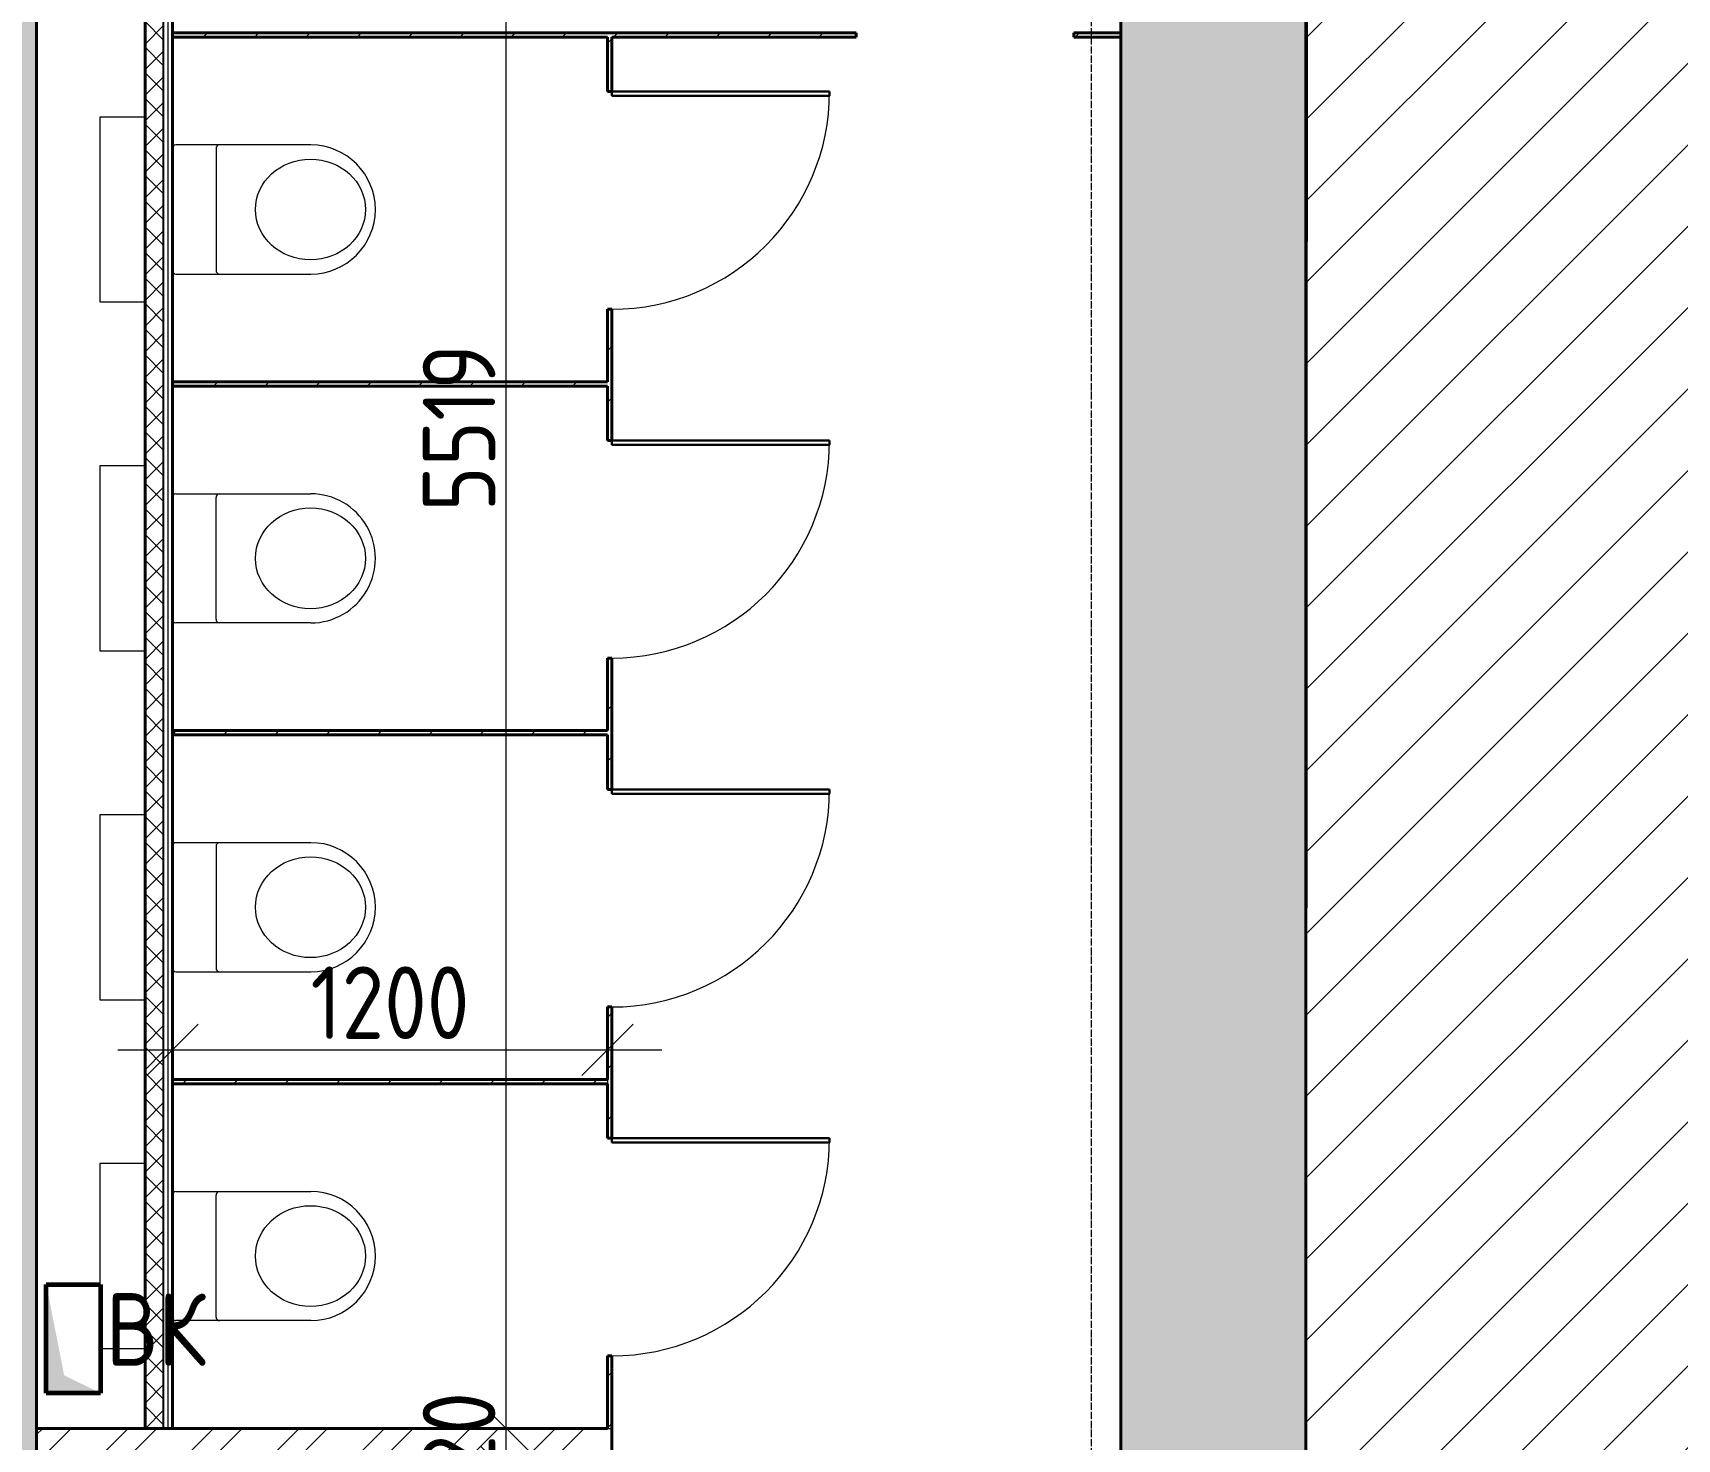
# Model space of a CAD drawing. Header units: millimetres. Extents: x -11886 to 379896, y -8130 to 47743.
# Drawn here: x 115931 to 120464, y 15010 to 18888 of the extents above; entities that cross this region are included whole.
import ezdxf

# ---------------------------------------------------------------- set-up
doc = ezdxf.new("R2010")
doc.units = ezdxf.units.MM
doc.linetypes.add('ADSK_Линия сетки', pattern=[25, 20, -2.5, 0, -2.5])
doc.linetypes.add('ADSK_Снесено', pattern=[4.5, 3, -1.5])
for name, color, linetype, lineweight in [('Аннотация', 7, 'Continuous', 9), ('Оси', 7, 'Continuous', 9), ('Размеры', 7, 'Continuous', 9), ('Узлы', 7, 'Continuous', 18)]:
    doc.layers.add(name, color=color, linetype=linetype, lineweight=lineweight)
for name, color, linetype, lineweight, true_color in [('Двери', 5, 'Continuous', 18, 0x0000ff), ('Линии', 7, 'Continuous', 9, 0x00a600), ('Обобщенные модели', 5, 'Continuous', 18, 0x0000ff), ('Сантехника', 5, 'Continuous', 18, 0x0000ff), ('Стены внутренние', 5, 'Continuous', 18, 0x0000ff), ('Стены наружные', 1, 'ADSK_Снесено', 18, 0xff0000), ('Стены штриховка', 5, 'Continuous', 18, 0x0000ff)]:
    doc.layers.add(name, color=color, linetype=linetype, lineweight=lineweight, true_color=true_color)
doc.styles.add('GOST Common_1', font='GOST_Common.ttf', dxfattribs={"width": 0.9, "height": 200})
doc.styles.add('GOST Common_2', font='GOST_Common.ttf', dxfattribs={"width": 0.9, "height": 250})
doc.dimstyles.new('ADSK_Основной_2_мм', dxfattribs={"dimscale": 304.8, "dimtxt": 201.142999, "dimasz": 0.463911, "dimexe": 0.492126, "dimexo": 0.492126, "dimgap": 0.098425, "dimtad": 1, "dimdec": 1, "dimrnd": 0.1, "dimdsep": 46, "dimtxsty": 'GOST Common_1', "dimblk1": 'OBLIQUE', "dimblk2": 'OBLIQUE', "dimsah": 1, "dimcen": 0.09, "dimdle": 0.492126, "dimazin": 2, "dimtfac": 1, "dimtdec": 4, "dimtix": 1, "dimtmove": 0, "dimatfit": 3, "dimfxl": 1, "dimtvp": 1, "dimtolj": 1, "dimtzin": 0, "dimlwd": 20, "dimlwe": 20, "dimarcsym": 2})
doc.dimstyles.new('ADSK_Основной_2_мм_Округление_до_1_мм', dxfattribs={"dimscale": 304.8, "dimtxt": 201.142999, "dimasz": 0.463911, "dimexe": 0.492126, "dimexo": 0.492126, "dimgap": 0.098425, "dimtad": 1, "dimdec": 0, "dimdsep": 46, "dimtxsty": 'GOST Common_1', "dimblk1": 'OBLIQUE', "dimblk2": 'OBLIQUE', "dimsah": 1, "dimcen": 0.09, "dimdle": 0.492126, "dimazin": 2, "dimtfac": 1, "dimtdec": 4, "dimtix": 1, "dimtmove": 0, "dimatfit": 3, "dimfxl": 1, "dimtvp": 1, "dimtolj": 1, "dimtzin": 0, "dimlwd": 20, "dimlwe": 20, "dimarcsym": 2})
pattern_1 = [(45, (108139.4, 150), (-70.7107, 70.7107), [])]

# ---------------------------------------------------------------- blocks, each defined once
blk = doc.blocks.new('Дверь-Одинарная-Панель - 600 x 2150 мм с_у-1872436-02 План 2-го этажа маркировочный')
at = {"layer": 'Двери', "lineweight": 30}
for p, q in [((288, -6), (300, -6)), ((288, -606), (288, -6)), ((300, -6), (300, -606)), ((300, -606), (288, -606))]:
    blk.add_line(p, q, dxfattribs=at)
at = {"layer": 'Двери'}
blk.add_arc((300, -6), 600, 180, 270, dxfattribs=at)
blk = doc.blocks.new('Туалет подвесной-Moderna R-Laufen - 000 White-2284892-02 План 2-го этажа маркировочный')
at = {"layer": 'Обобщенные модели'}
for p, q in [((-53, 419.3), (-53, 47.4)), ((303, 47.4), (303, 419.3)), ((-43.1, 157.8), (293.1, 157.8))]:
    blk.add_line(p, q, dxfattribs=at)
for centre, radius, start, end in [((125, 419.3), 178, 360, 180), ((-43.1, 167.7), 9.89, 180, 270), ((293.1, 167.7), 9.89, 270, 360), ((-43.1, 47.4), 9.89, 180, 270), ((293.1, 47.4), 9.89, 270, 360)]:
    blk.add_arc(centre, radius, start, end, dxfattribs=at)
blk.add_ellipse((125, 418.3), major_axis=(0, 151.6), ratio=0.916517, dxfattribs=at)
at = {"layer": 'Сантехника'}
for p, q in [((-130, -37.5), (-130, -162.5)), ((380, -162.5), (380, -37.5)), ((-130, -162.5), (380, -162.5))]:
    blk.add_line(p, q, dxfattribs=at)
blk = doc.blocks.new('Туалет подвесной-Moderna R-Laufen - 000 White-2285251-02 План 2-го этажа маркировочный')
at = {"layer": 'Обобщенные модели'}
for p, q in [((-53, -419.3), (-53, -47.4)), ((303, -47.4), (303, -419.3)), ((-43.1, -157.8), (293.1, -157.8))]:
    blk.add_line(p, q, dxfattribs=at)
for centre, radius, start, end in [((-43.1, -47.4), 9.89, 90, 180), ((293.1, -47.4), 9.89, 0, 90), ((-43.1, -167.7), 9.89, 90, 180), ((293.1, -167.7), 9.89, 0, 90), ((125, -419.3), 178, 180, 0)]:
    blk.add_arc(centre, radius, start, end, dxfattribs=at)
blk.add_ellipse((125, -418.3), major_axis=(0, 151.6), ratio=0.916517, dxfattribs=at)
at = {"layer": 'Сантехника'}
for p, q in [((380, 162.5), (-130, 162.5)), ((-130, 162.5), (-130, 37.5)), ((380, 37.5), (380, 162.5))]:
    blk.add_line(p, q, dxfattribs=at)
blk = doc.blocks.new('_Oblique')
at = {"color": 0, "linetype": 'ByBlock', "lineweight": -2}
blk.add_line((-0.5, -0.5), (0.5, 0.5), dxfattribs=at)
blk = doc.blocks.new('*D1607')
at = {"layer": 'Defpoints', "color": 0, "transparency": 16777216}
for p in [(116315.2, 16183.8), (117515.2, 16183.8), (117515.2, 16083.8)]:
    blk.add_point(p, dxfattribs=at)
at = {"layer": 'Размеры', "color": 0, "lineweight": 20, "transparency": 16777216}
for p, q in [((116165.2, 16083.8), (117665.2, 16083.8)), ((116315.2, 16033.8), (116315.2, 15933.8)), ((117515.2, 16033.8), (117515.2, 15933.8))]:
    blk.add_line(p, q, dxfattribs=at)
at = {"layer": 'Размеры', "color": 0, "lineweight": 20, "transparency": 16777216, "xscale": 141.4, "yscale": 141.4, "zscale": 141.4, "rotation": 180}
blk.add_blockref('_Oblique', (116315.2, 16083.8), dxfattribs=at)
at = {"layer": 'Размеры', "color": 0, "lineweight": 20, "transparency": 16777216, "xscale": 141.4, "yscale": 141.4, "zscale": 141.4}
blk.add_blockref('_Oblique', (117515.2, 16083.8), dxfattribs=at)
at = {"layer": 'Размеры', "color": 0, "lineweight": 20, "transparency": 16777216, "insert": (116915.2, 16213.8), "char_height": 200, "width": 560.473, "attachment_point": 5, "style": 'GOST Common_1'}
blk.add_mtext('\\A1;1200', dxfattribs=at)
blk = doc.blocks.new('*D1613')
at = {"layer": 'Defpoints', "color": 0, "transparency": 16777216}
for p in [(117135.6, 14920.1), (117235.6, 14920.1), (116360.2, 13120.1)]:
    blk.add_point(p, dxfattribs=at)
at = {"layer": 'Размеры', "color": 0, "lineweight": 20, "transparency": 16777216}
for p, q in [((117235.6, 12970.1), (117235.6, 15070.1)), ((117285.6, 14920.1), (117385.6, 14920.1)), ((116510.2, 13120.1), (117385.6, 13120.1))]:
    blk.add_line(p, q, dxfattribs=at)
at = {"layer": 'Размеры', "color": 0, "lineweight": 20, "transparency": 16777216, "xscale": 141.4, "yscale": 141.4, "zscale": 141.4}
for p, rotation in [((117235.6, 14920.1), 90), ((117235.6, 13120.1), 270)]:
    blk.add_blockref('_Oblique', p, dxfattribs=dict(at, rotation=rotation))
at = {"layer": 'Размеры', "color": 0, "lineweight": 20, "transparency": 16777216, "insert": (117105.6, 14020.1), "char_height": 200, "width": 560.473, "attachment_point": 5, "rotation": 90, "style": 'GOST Common_1'}
blk.add_mtext('\\A1;1800', dxfattribs=at)
blk = doc.blocks.new('*D1677')
at = {"layer": 'Defpoints', "color": 0, "transparency": 16777216}
for p in [(117135.6, 15040.1), (117235.6, 15040.1), (117135.6, 14920.1)]:
    blk.add_point(p, dxfattribs=at)
at = {"layer": 'Размеры', "color": 0, "lineweight": 20, "transparency": 16777216}
for p, q in [((117235.6, 15040.1), (117235.6, 15181.5)), ((117235.6, 14920.1), (117235.6, 15040.1)), ((117285.6, 15040.1), (117385.6, 15040.1)), ((117235.6, 14920.1), (117235.6, 14778.7)), ((117285.6, 14920.1), (117385.6, 14920.1))]:
    blk.add_line(p, q, dxfattribs=at)
at = {"layer": 'Размеры', "color": 0, "lineweight": 20, "transparency": 16777216, "xscale": 141.4, "yscale": 141.4, "zscale": 141.4}
for p, rotation in [((117235.6, 15040.1), 270), ((117235.6, 14920.1), 90)]:
    blk.add_blockref('_Oblique', p, dxfattribs=dict(at, rotation=rotation))
at = {"layer": 'Размеры', "color": 0, "lineweight": 20, "transparency": 16777216, "insert": (117105.6, 14980.1), "char_height": 200, "width": 409.104, "attachment_point": 5, "rotation": 90, "style": 'GOST Common_1'}
blk.add_mtext('\\A1;120', dxfattribs=at)
blk = doc.blocks.new('*D1678')
at = {"layer": 'Defpoints', "color": 0, "transparency": 16777216}
for p in [(117135.6, 20558.6), (117235.6, 20558.6), (117135.6, 15040.1)]:
    blk.add_point(p, dxfattribs=at)
at = {"layer": 'Размеры', "color": 0, "lineweight": 20, "transparency": 16777216}
for p, q in [((117235.6, 14890.1), (117235.6, 20708.6)), ((117285.6, 20558.6), (117385.6, 20558.6)), ((117285.6, 15040.1), (117385.6, 15040.1))]:
    blk.add_line(p, q, dxfattribs=at)
at = {"layer": 'Размеры', "color": 0, "lineweight": 20, "transparency": 16777216, "xscale": 141.4, "yscale": 141.4, "zscale": 141.4}
for p, rotation in [((117235.6, 20558.6), 90), ((117235.6, 15040.1), 270)]:
    blk.add_blockref('_Oblique', p, dxfattribs=dict(at, rotation=rotation))
at = {"layer": 'Размеры', "color": 0, "lineweight": 20, "transparency": 16777216, "insert": (117105.6, 17799.4), "char_height": 200, "width": 560.473, "attachment_point": 5, "rotation": 90, "style": 'GOST Common_1'}
blk.add_mtext('\\A1;5519', dxfattribs=at)

msp = doc.modelspace()

# ---------------------------------------------------------------- hatches: boundary and pattern name
at = {"lineweight": 13, "true_color": 0x636466, "transparency": 33554559}
h = msp.add_hatch(dxfattribs=at)
h.set_pattern_fill('ANSI31', color=251, scale=50)
h.set_pattern_definition([(45, (108139.4, 85026.59), (-112.2532, 112.2532), [])])
h.paths.add_polyline_path([(139456.42, 43675.13), (126595.23, 43675.13), (126595.23, 21068.63), (119444.64, 21068.63), (119440.72, 13720.18), (122426.97, 13716.63), (122426.97, 13206.63), (120564.56, 13206.63), (120564.56, 11328.12), (143932.17, 11328.12), (143932.17, 13716.63), (146881.3, 13716.63), (146869.1, 21084.06), (139456.42, 21084.06)])
at = {"layer": 'Стены внутренние', "true_color": 0xc0c0c0}
msp.add_hatch(color=9, dxfattribs=at).paths.add_polyline_path([(115560.21, 13116.98), (115940.21, 13118.47), (115940.21, 20558.63), (115560.21, 20558.63), (115560.21, 14580.77)])
at = {"layer": 'Стены внутренние', "lineweight": 9}
h = msp.add_hatch(dxfattribs=at)
h.set_pattern_fill('FP_3', color=256, style=0, pattern_type=2)
h.set_pattern_definition([(45, (108139.4, 150), (-35.35534, 35.35534), []), (135, (108139.4, 150), (-35.35534, -35.35534), [])])
h.paths.add_polyline_path([(116290.21, 15040.12), (116290.21, 20558.63), (116240.21, 20558.63), (116240.21, 15040.12)])
h = msp.add_hatch(dxfattribs=at)
h.set_pattern_fill('FP_4', color=256, style=0, pattern_type=2)
h.set_pattern_definition(pattern_1)
h.paths.add_polyline_path([(116315.21, 18876.12), (118200.97, 18876.12), (118200.97, 18888.12), (116315.21, 18888.12)])
h.paths.add_polyline_path([(118930.72, 18876.12), (118930.72, 18888.12), (118800.97, 18888.12), (118800.97, 18876.12)])
h = msp.add_hatch(dxfattribs=at)
h.set_pattern_fill('FP_4', color=256, style=0, pattern_type=2)
h.set_pattern_definition(pattern_1)
h.paths.add_polyline_path([(117515.21, 15040.12), (117527.21, 15040.12), (117527.21, 15240.12), (117515.21, 15240.12)])
h.paths.add_polyline_path([(117515.21, 15840.12), (117527.21, 15840.12), (117527.21, 16202.12), (117515.21, 16202.12), (117515.21, 15990.12)])
h.paths.add_polyline_path([(117515.21, 16802.12), (117527.21, 16802.12), (117527.21, 17164.12), (117515.21, 17164.12), (117515.21, 16952.12)])
h.paths.add_polyline_path([(117515.21, 17764.12), (117527.21, 17764.12), (117527.21, 18126.12), (117515.21, 18126.12), (117515.21, 17914.12)])
h.paths.add_polyline_path([(117527.21, 18726.12), (117527.21, 18876.12), (117515.21, 18875.9), (117515.21, 18726.12)])
h = msp.add_hatch(dxfattribs=at)
h.set_pattern_fill('FP_4', color=256, style=0, pattern_type=2)
h.set_pattern_definition(pattern_1)
h.paths.add_polyline_path([(116696.99, 17914.12), (117515.21, 17914.12), (117515.21, 17926.12), (116315.21, 17926.12), (116315.21, 17914.12), (116325.1, 17914.12)])
h = msp.add_hatch(dxfattribs=at)
h.set_pattern_fill('FP_4', color=256, style=0, pattern_type=2)
h.set_pattern_definition(pattern_1)
h.paths.add_polyline_path([(117128.49, 16952.12), (117515.21, 16952.12), (117515.21, 16964.12), (116315.21, 16964.12), (116315.21, 16952.12), (116868.92, 16952.12)])
h = msp.add_hatch(dxfattribs=at)
h.set_pattern_fill('FP_4', color=256, style=0, pattern_type=2)
h.set_pattern_definition(pattern_1)
h.paths.add_polyline_path([(117128.49, 15990.12), (117515.21, 15990.12), (117515.21, 16002.12), (116315.21, 16002.12), (116315.21, 15990.12), (116696.99, 15990.12)])
h = msp.add_hatch(dxfattribs=at)
h.set_pattern_fill('FP_2', color=256, style=0, pattern_type=2)
h.set_pattern_definition([(45, (108139.4, 150), (-117.8655, 117.8655), []), (45, (108217.98, 150), (-117.8655, 117.8655), [])])
h.paths.add_polyline_path([(116493.16, 14920.12), (117527.21, 14920.12), (117527.21, 15040.12), (115940.21, 15040.12), (115940.21, 14920.12), (116468.38, 14920.12)])
at = {"layer": 'Стены наружные', "linetype": 'Continuous', "true_color": 0xc0c0c0}
h = msp.add_hatch(color=9, dxfattribs=at)
h.paths.add_polyline_path([(118930.72, 13309.62), (119399.51, 13309.62), (119440.72, 13359.62), (119440.72, 14130.75), (118930.72, 14130.75)])
h.paths.add_polyline_path([(119328.17, 14980.75), (119440.72, 14980.75), (119440.72, 20558.63), (118930.72, 20558.63), (118930.72, 14980.75), (119055.97, 14980.75)])
at = {"layer": 'Узлы', "true_color": 0x808080}
msp.add_hatch(color=8, dxfattribs=at).paths.add_polyline_path([(116016.86, 15136.88), (116115.21, 15137.94), (116016.86, 15186.38), (115967.36, 15436.88), (115967.36, 15136.88)])

# ---------------------------------------------------------------- linework, layer by layer
at = {"color": 251, "lineweight": 30, "true_color": 0x636466}
msp.add_lwpolyline([(119444.64, 21068.63), (119440.72, 13720.18), (122426.97, 13716.63), (122426.97, 13206.63), (120564.56, 13206.63), (120564.56, 11328.12), (143932.17, 11328.12), (143932.17, 13716.63), (146881.3, 13716.63), (146869.1, 21084.06), (139456.42, 21084.06), (139456.42, 43675.13), (126595.23, 43675.13), (126595.23, 21068.63), (119444.64, 21068.63)], dxfattribs=at)
at = {"layer": 'Линии', "lineweight": 60}
for p, q in [((115967.36, 15436.88), (116117.36, 15436.88)), ((115967.36, 15136.88), (115967.36, 15436.88)), ((116117.36, 15436.88), (116117.36, 15136.88)), ((116117.36, 15136.88), (115967.36, 15136.88))]:
    msp.add_line(p, q, dxfattribs=at)
at = {"layer": 'Оси', "linetype": 'ADSK_Линия сетки'}
msp.add_line((118849.31, -5917.65), (118849.31, 21818.8), dxfattribs=at)
at = {"layer": 'Стены внутренние', "color": 18, "lineweight": 40, "true_color": 0x000000}
for p, q in [((115940.21, 13118.47), (115940.21, 20558.63)), ((116240.21, 20558.63), (116240.21, 15040.12)), ((116315.21, 15040.12), (116315.21, 20008.8)), ((118200.97, 18888.12), (116315.21, 18888.12)), ((116315.21, 18876.12), (117515.21, 18876.12)), ((117515.21, 18876.12), (117515.21, 18726.12)), ((117527.21, 18876.12), (118200.97, 18876.12)), ((117527.21, 18726.12), (117527.21, 18876.12)), ((118200.97, 18876.12), (118200.97, 18888.12)), ((118930.72, 18888.12), (118800.97, 18888.12)), ((118800.97, 18888.12), (118800.97, 18876.12)), ((118800.97, 18876.12), (118930.72, 18876.12)), ((118930.72, 18876.12), (118930.72, 18888.12)), ((117515.21, 18726.12), (117527.21, 18726.12)), ((117515.21, 18126.12), (117515.21, 17926.12)), ((117527.21, 18126.12), (117515.21, 18126.12)), ((117527.21, 17764.12), (117527.21, 18126.12)), ((117515.21, 17926.12), (116315.21, 17926.12)), ((116315.21, 17914.12), (117515.21, 17914.12)), ((117515.21, 17914.12), (117515.21, 17764.12)), ((117515.21, 17764.12), (117527.21, 17764.12)), ((117515.21, 17164.12), (117515.21, 16964.12)), ((117527.21, 17164.12), (117515.21, 17164.12)), ((117527.21, 16802.12), (117527.21, 17164.12)), ((117515.21, 16964.12), (116315.21, 16964.12)), ((116315.21, 16952.12), (117515.21, 16952.12)), ((117515.21, 16952.12), (117515.21, 16802.12)), ((117515.21, 16802.12), (117527.21, 16802.12)), ((117515.21, 16202.12), (117515.21, 16002.12)), ((117527.21, 16202.12), (117515.21, 16202.12)), ((117527.21, 15840.12), (117527.21, 16202.12)), ((117515.21, 16002.12), (116315.21, 16002.12)), ((116315.21, 15990.12), (117515.21, 15990.12)), ((117515.21, 15990.12), (117515.21, 15840.12)), ((117515.21, 15840.12), (117527.21, 15840.12)), ((117515.21, 15240.12), (117515.21, 15040.12)), ((117527.21, 15240.12), (117515.21, 15240.12)), ((117527.21, 14920.12), (117527.21, 15240.12)), ((117515.21, 15040.12), (115940.21, 15040.12))]:
    msp.add_line(p, q, dxfattribs=at)
at = {"layer": 'Стены наружные', "color": 18, "linetype": 'Continuous', "lineweight": 40, "true_color": 0x000000}
for p, q in [((119440.72, 14980.75), (119440.72, 21068.63)), ((118930.72, 19788.63), (118930.72, 18888.12)), ((118930.72, 18876.12), (118930.72, 14980.75))]:
    msp.add_line(p, q, dxfattribs=at)
at = {"layer": 'Стены штриховка'}
for p, q in [((116290.21, 15040.12), (116290.21, 20558.63)), ((116291.21, 15040.12), (116291.21, 20558.63)), ((116303.21, 15040.12), (116303.21, 20558.63)), ((117515.21, 15040.12), (117527.21, 15040.12))]:
    msp.add_line(p, q, dxfattribs=at)

# ---------------------------------------------------------------- block references
at = {"layer": 'Двери', "rotation": 89.99999999999991}
for p in [(117521.21, 18426.12), (117521.21, 17464.12), (117521.21, 16502.12), (117521.21, 15540.12)]:
    msp.add_blockref('Дверь-Одинарная-Панель - 600 x 2150 мм с_у-1872436-02 План 2-го этажа маркировочный', p, dxfattribs=at)
at = {"layer": 'Сантехника'}
for name, p, rotation in [('Туалет подвесной-Moderna R-Laufen - 000 White-2284892-02 План 2-го этажа маркировочный', (116277.71, 18526.12), 269.9999999999999), ('Туалет подвесной-Moderna R-Laufen - 000 White-2285251-02 План 2-го этажа маркировочный', (116277.71, 17314.12), 89.99999999999993), ('Туалет подвесной-Moderna R-Laufen - 000 White-2284892-02 План 2-го этажа маркировочный', (116277.71, 16602.12), 269.9999999999999), ('Туалет подвесной-Moderna R-Laufen - 000 White-2285251-02 План 2-го этажа маркировочный', (116277.71, 15390.12), 89.99999999999991)]:
    msp.add_blockref(name, p, dxfattribs=dict(at, rotation=rotation))

# ---------------------------------------------------------------- texts
at = {"layer": 'Аннотация', "insert": (116132.3, 15412.98), "char_height": 200, "width": 360.7594, "attachment_point": 1, "style": 'GOST Common_2'}
msp.add_mtext('ВК', dxfattribs=at)

# ---------------------------------------------------------------- dimensions: what is measured, and where the dimension line sits
at = {"layer": 'Размеры', "lineweight": 20}
for base, p1, p2, dimstyle, override, picture, middle in [((117235.61, 20558.63), (117135.62, 15040.12), (117135.62, 20558.63), 'ADSK_Основной_2_мм_Округление_до_1_мм', {"dimpost": '<>', "dimfxl": 5518.514123}, '*D1678', (117105.61, 17799.37)), ((117235.61, 15040.12), (117135.62, 14920.12), (117135.62, 15040.12), 'ADSK_Основной_2_мм_Округление_до_1_мм', {"dimpost": '<>', "dimfxl": 120}, '*D1677', (117105.61, 14980.12)), ((117235.61, 14920.12), (116360.21, 13120.12), (117135.62, 14920.12), 'ADSK_Основной_2_мм', {"dimpost": '<>', "dimfxl": 1959.914922}, '*D1613', (117105.61, 14020.12))]:
    dim = msp.add_linear_dim(base=base, p1=p1, p2=p2, angle=90, dimstyle=dimstyle, override=override, dxfattribs=at)
    dim.commit()
    dim.dimension.update_dxf_attribs({"geometry": picture, "text_midpoint": middle})
dim = msp.add_linear_dim(base=(117515.21, 16083.83), p1=(116315.21, 16183.82), p2=(117515.21, 16183.82), dimstyle='ADSK_Основной_2_мм_Округление_до_1_мм', override={"dimpost": '<>', "dimfxl": 1200}, dxfattribs=at)
dim.commit()
dim.dimension.update_dxf_attribs({"geometry": '*D1607', "text_midpoint": (116915.21, 16213.83)})

doc.saveas('drawing.dxf')
